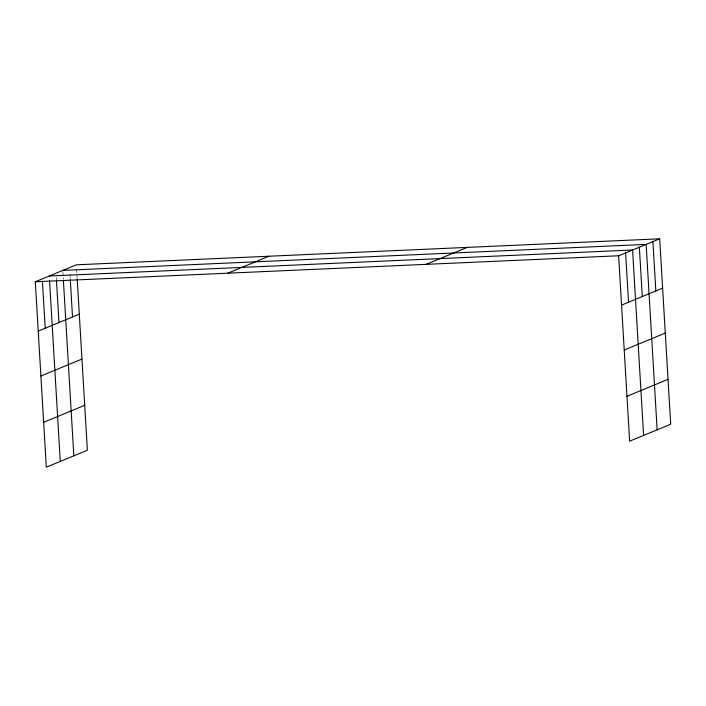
<?xml version="1.0" encoding="UTF-8"?>
<svg xmlns="http://www.w3.org/2000/svg" width="706" height="706" viewBox="0 0 706 706"><rect width="100%" height="100%" fill="white"/><g stroke="black" fill="none" stroke-linecap="round" stroke-linejoin="round"><path stroke-width="0.53" stroke-dasharray="3.53 2.65" d="M76.627 269.198L77.148 277.97M69.982 274.184L70.238 278.57M62.878 271.501L63.337 279.179M56.295 277.59L56.427 279.788"/><path stroke-width="1.06" d="M77.21 279.064L87.376 450.225L46.314 467.187L35.3 281.773L76.363 264.812L659.686 238.813L670.7 424.227L629.637 441.188L618.624 255.775L659.686 238.813M38.23 331.114L79.293 314.144M227.8 273.196L268.862 256.234M40.895 376.016L81.967 359.054M43.648 422.285L84.711 405.315M426.124 264.353L467.187 247.391M621.554 305.116L662.616 288.154M624.219 350.017L665.281 333.055M626.972 396.287L668.035 379.325M62.816 270.407L646.131 244.408L657.145 429.822M49.261 276.002L632.585 250.012L643.598 435.425M35.3 281.773L618.624 255.775M652.909 241.611L655.839 290.951M639.354 247.215L642.292 296.546M625.604 252.898L628.534 302.23M70.309 279.664L72.515 316.95M63.399 280.273L73.83 455.82M56.489 280.882L58.969 322.545M49.526 280.388L60.275 461.415M42.413 281.085L45.21 328.228"/></g></svg>
